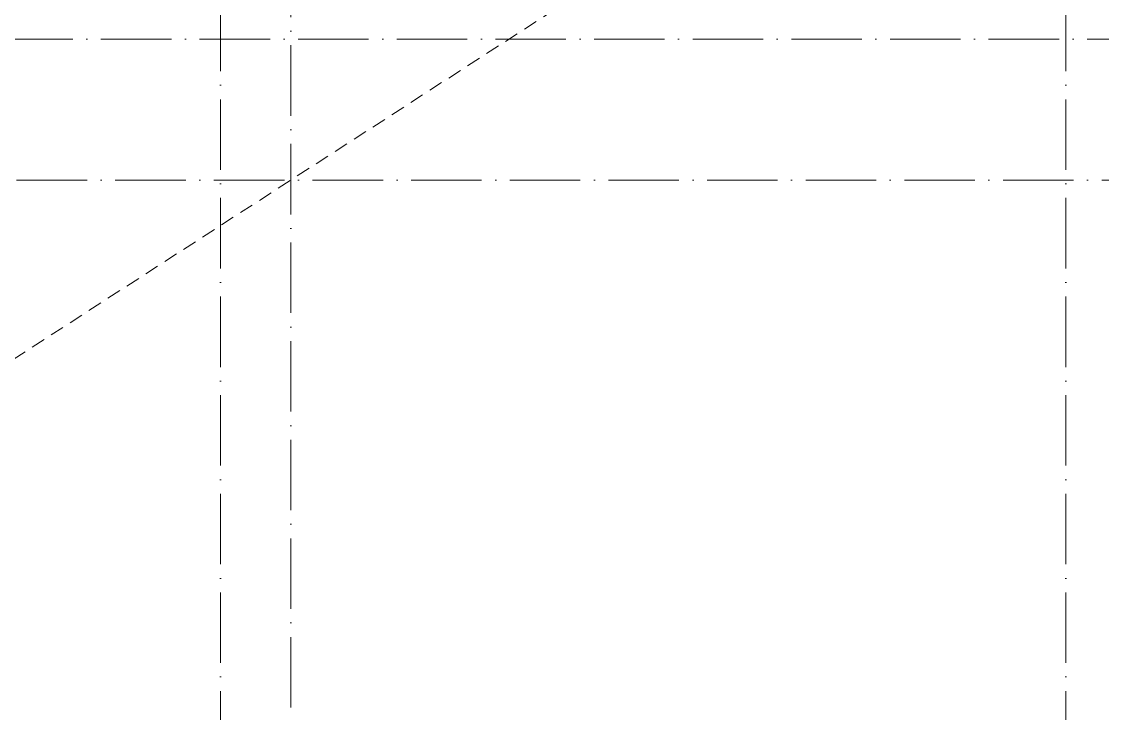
# Model space of a CAD drawing. Header units: millimetres. Extents: x -213536 to 1564669, y -45299 to 942238.
# Drawn here: x 487104 to 494775, y 517517 to 522427 of the extents above; entities that cross this region are included whole.
import ezdxf

# ---------------------------------------------------------------- set-up
doc = ezdxf.new("R2010")
doc.units = ezdxf.units.MM
doc.linetypes.add('200_ШТРИХ_ш1п0_6_', pattern=[160, 100, -60])
doc.linetypes.add('50_200_ШТРИХ_1Т_ш5_п1_п1_', pattern=[700, 500, -100, 0, -100])
for name, color, linetype, lineweight in [('0-1', 7, 'Continuous', 5), ('3) ЖБ 4м', 3, 'Continuous', 30), ('Линии-1', 7, '200_ШТРИХ_ш1п0_6_', 9), ('Оси-2', 7, '50_200_ШТРИХ_1Т_ш5_п1_п1_', 9)]:
    doc.layers.add(name, color=color, linetype=linetype, lineweight=lineweight)

# ---------------------------------------------------------------- blocks, each defined once
blk = doc.blocks.new('Ос 3 эт верх часть')
at = {"layer": 'Оси-2'}
for p, q in [((488516, 535177.6), (488516, 499613)), ((494516, 535177.6), (494516, 499613)), ((489016, 534861.2), (489016, 499613)), ((481366, 522302.4), (535374.3, 522302.4)), ((467466, 521302.4), (535374.3, 521302.4))]:
    blk.add_line(p, q, dxfattribs=at)
blk = doc.blocks.new('0125-Р-ОО-Ш2-АР-о_23_10_2024_rvt-1-АИ2_03_План отделки стен 3-го этажа _Часть 1_')
at = {"layer": 'Линии-1'}
blk.add_line((76238, 86992.2), (53359.3, 72206), dxfattribs=at)
blk = doc.blocks.new('3этВверх')
at = {"layer": '0-1'}
blk.add_blockref('0125-Р-ОО-Ш2-АР-о_23_10_2024_rvt-1-АИ2_03_План отделки стен 3-го этажа _Часть 1_', (429166, 444902.4), dxfattribs=at)

msp = doc.modelspace()

# ---------------------------------------------------------------- block references
at = {"color": 5, "lineweight": 30}
msp.add_blockref('Ос 3 эт верх часть', (0, 0), dxfattribs=at)
at = {"layer": '3) ЖБ 4м'}
msp.add_blockref('3этВверх', (0, 0), dxfattribs=at)

doc.saveas('drawing.dxf')
